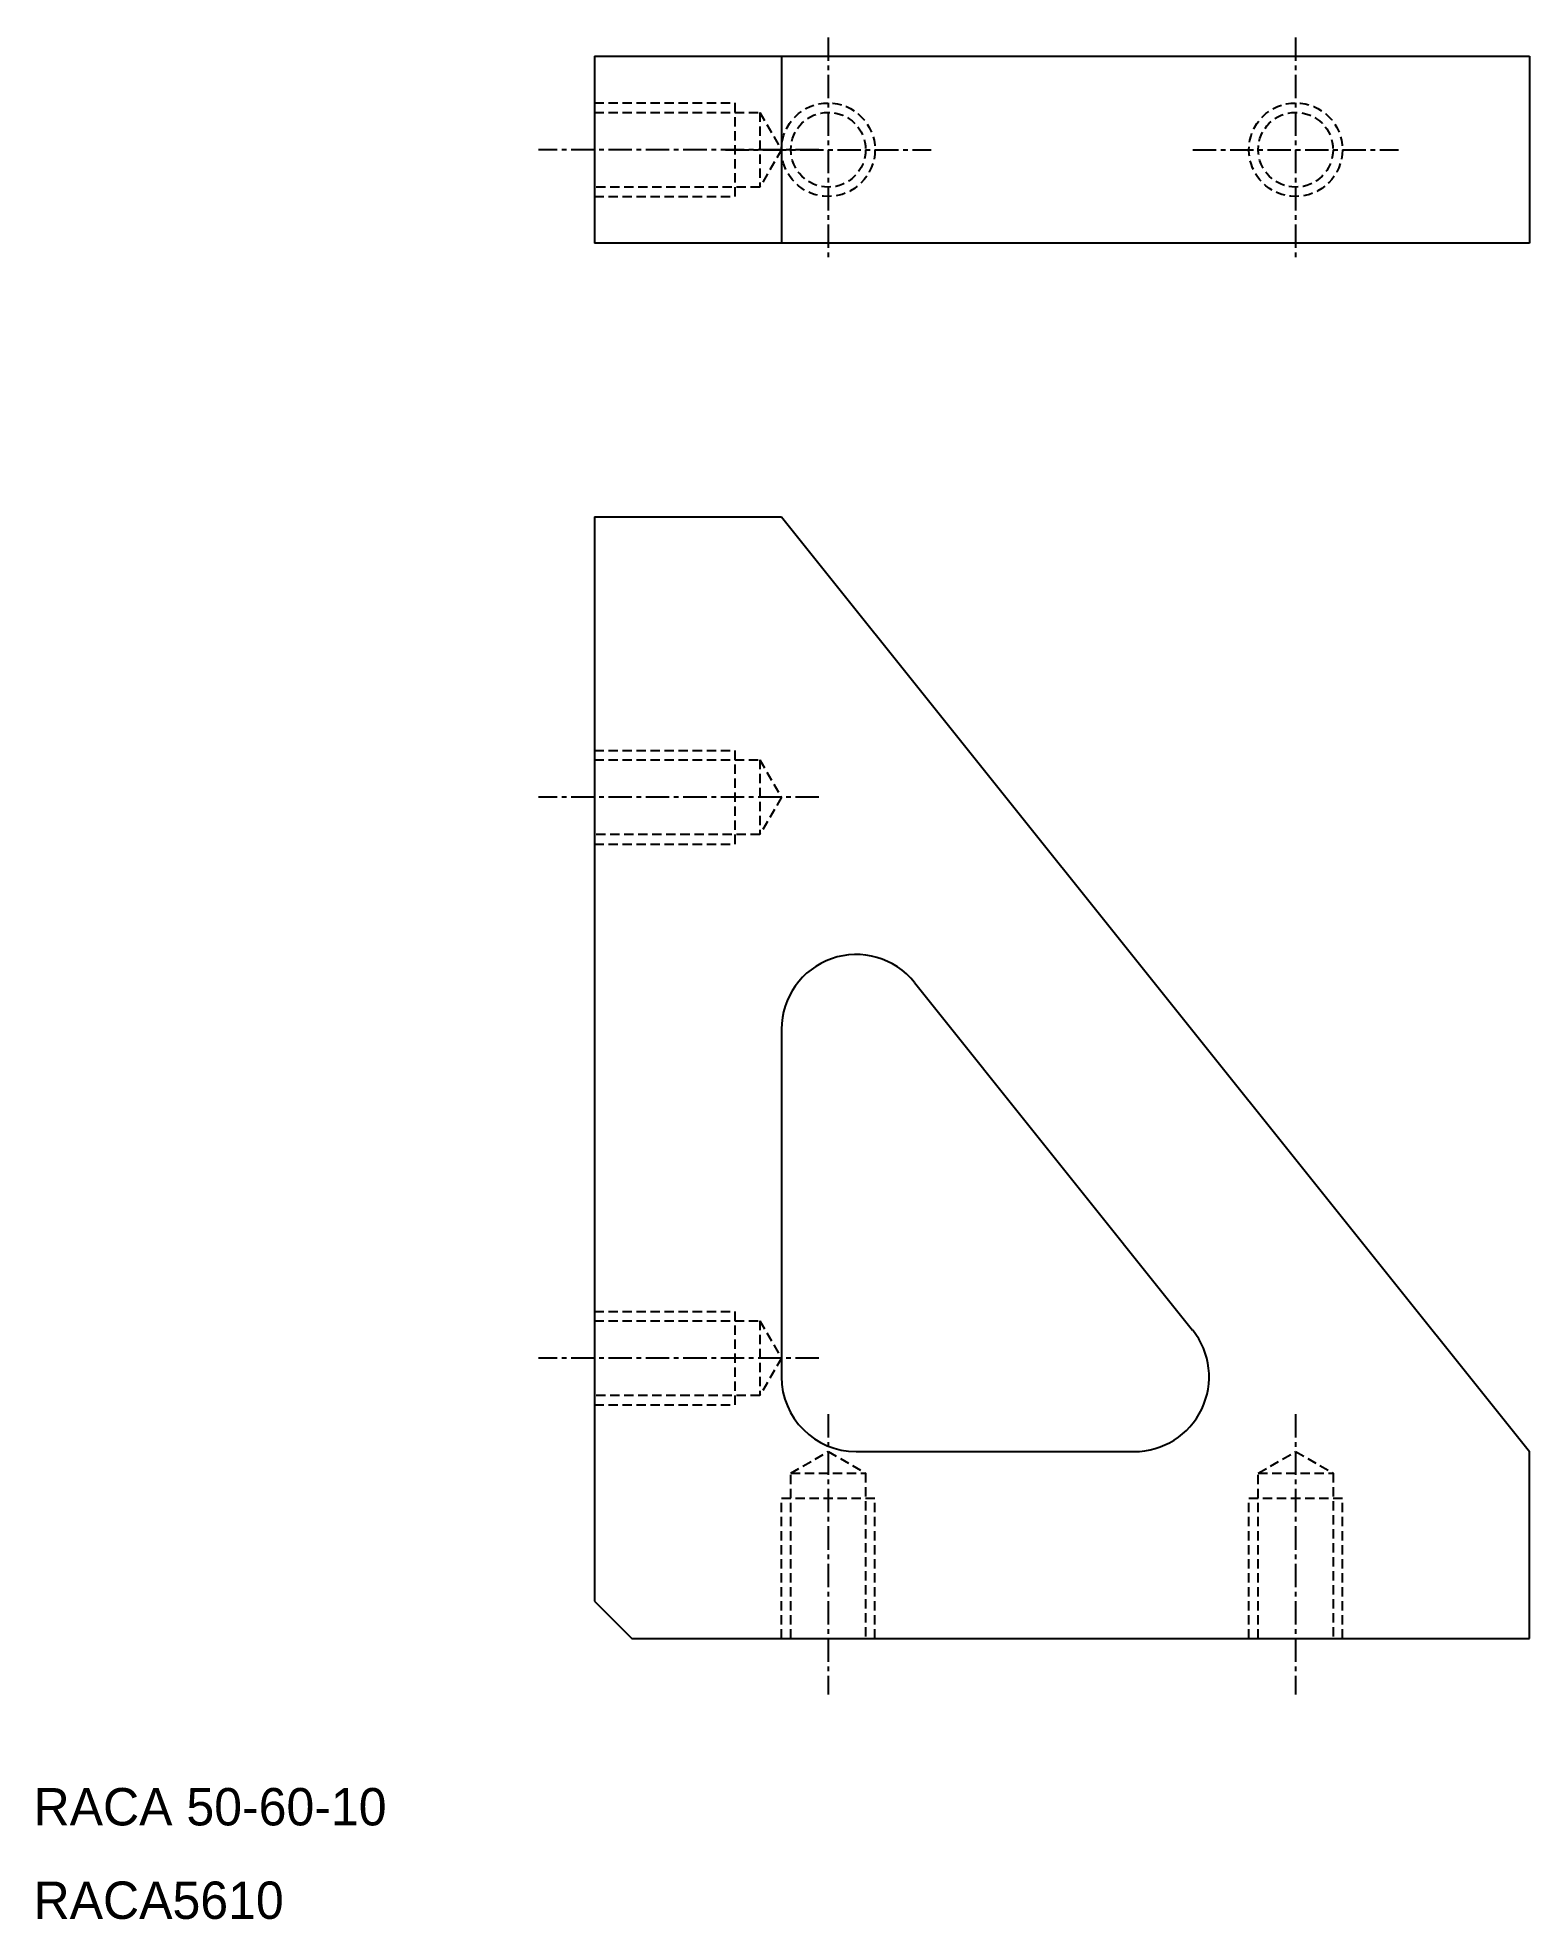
# Model space of a CAD drawing. Extents: x 8381 to 8461, y 313 to 413.
import ezdxf

# ---------------------------------------------------------------- set-up
doc = ezdxf.new("R2010")
doc.units = 0
doc.linetypes.add('CENTER', pattern=[2, 1.25, -0.25, 0.25, -0.25])
doc.linetypes.add('DASHED', pattern=[0.75, 0.5, -0.25])
doc.layers.get('0').update_dxf_attribs({"linetype": 'CONTINUOUS'})
doc.layers.add('CENTER', color=1, linetype='CENTER')

msp = doc.modelspace()

# ---------------------------------------------------------------- linework, layer by layer
at = {"color": 7, "linetype": 'CONTINUOUS'}
for p, q in [((8410.71, 412.25), (8410.71, 402.25)), ((8410.71, 412.25), (8460.71, 412.25)), ((8420.71, 412.25), (8420.71, 402.25)), ((8460.71, 412.25), (8460.71, 402.25)), ((8460.71, 402.25), (8410.71, 402.25)), ((8410.71, 387.61), (8420.71, 387.61)), ((8410.71, 387.61), (8410.71, 329.61)), ((8420.71, 387.61), (8460.71, 337.61)), ((8427.83, 362.7), (8442.7, 344.11)), ((8420.71, 360.2), (8420.71, 341.61)), ((8424.71, 337.61), (8439.58, 337.61)), ((8460.71, 327.61), (8460.71, 337.61)), ((8410.71, 329.61), (8412.71, 327.61)), ((8412.71, 327.61), (8460.71, 327.61))]:
    msp.add_line(p, q, dxfattribs=at)
at = {"color": 3, "linetype": 'DASHED'}
for p, q in [((8410.71, 409.75), (8418.21, 409.75)), ((8418.21, 409.75), (8418.21, 404.75)), ((8410.71, 409.25), (8419.55, 409.25)), ((8419.55, 409.25), (8420.71, 407.25)), ((8419.55, 409.25), (8419.55, 405.25)), ((8420.71, 407.25), (8419.55, 405.25)), ((8419.55, 405.25), (8410.71, 405.25)), ((8410.71, 404.75), (8418.21, 404.75)), ((8410.71, 375.11), (8418.21, 375.11)), ((8410.71, 374.61), (8419.55, 374.61)), ((8418.21, 375.11), (8418.21, 370.11)), ((8419.55, 374.61), (8419.55, 370.61)), ((8419.55, 374.61), (8420.71, 372.61)), ((8420.71, 372.61), (8419.55, 370.61)), ((8419.55, 370.61), (8410.71, 370.61)), ((8410.71, 370.11), (8418.21, 370.11)), ((8410.71, 345.11), (8418.21, 345.11)), ((8410.71, 344.61), (8419.55, 344.61)), ((8418.21, 345.11), (8418.21, 340.11)), ((8419.55, 344.61), (8420.71, 342.61)), ((8419.55, 344.61), (8419.55, 340.61)), ((8420.71, 342.61), (8419.55, 340.61)), ((8419.55, 340.61), (8410.71, 340.61)), ((8410.71, 340.11), (8418.21, 340.11)), ((8421.21, 336.46), (8423.21, 337.61)), ((8423.21, 337.61), (8425.21, 336.46)), ((8446.21, 336.46), (8448.21, 337.61)), ((8448.21, 337.61), (8450.21, 336.46)), ((8421.21, 327.61), (8421.21, 336.46)), ((8421.21, 336.46), (8425.21, 336.46)), ((8425.21, 336.46), (8425.21, 327.61)), ((8446.21, 327.61), (8446.21, 336.46)), ((8446.21, 336.46), (8450.21, 336.46)), ((8450.21, 336.46), (8450.21, 327.61)), ((8420.71, 327.61), (8420.71, 335.11)), ((8420.71, 335.11), (8425.71, 335.11)), ((8425.71, 327.61), (8425.71, 335.11)), ((8445.71, 327.61), (8445.71, 335.11)), ((8445.71, 335.11), (8450.71, 335.11)), ((8450.71, 327.61), (8450.71, 335.11))]:
    msp.add_line(p, q, dxfattribs=at)
for centre, radius in [((8423.21, 407.25), 2.5), ((8448.21, 407.25), 2.5), ((8423.21, 407.25), 2), ((8448.21, 407.25), 2)]:
    msp.add_circle(centre, radius, dxfattribs=at)
at = {"color": 7, "linetype": 'CONTINUOUS'}
for centre, start, end in [((8424.71, 360.2), 38.6598, 180), ((8439.58, 341.61), 270, 38.6598), ((8424.71, 341.61), 180, 270)]:
    msp.add_arc(centre, 4, start, end, dxfattribs=at)
at = {"layer": 'CENTER', "color": 1, "linetype": 'CENTER'}
for p, q in [((8423.21, 413.25), (8423.21, 401.25)), ((8448.21, 413.25), (8448.21, 401.25)), ((8422.71, 407.25), (8407.71, 407.25)), ((8417.71, 407.25), (8428.71, 407.25)), ((8442.71, 407.25), (8453.71, 407.25)), ((8422.71, 372.61), (8407.71, 372.61)), ((8422.71, 342.61), (8407.71, 342.61)), ((8423.21, 339.61), (8423.21, 324.61)), ((8448.21, 339.61), (8448.21, 324.61))]:
    msp.add_line(p, q, dxfattribs=at)

# ---------------------------------------------------------------- texts
at = {"color": 7, "linetype": 'CONTINUOUS'}
for s, p in [('RACA 50-60-10', (8380.71, 317.61)), ('RACA5610', (8380.71, 312.61))]:
    msp.add_text(s, height=2, dxfattribs=at).set_placement(p)

doc.saveas('drawing.dxf')
